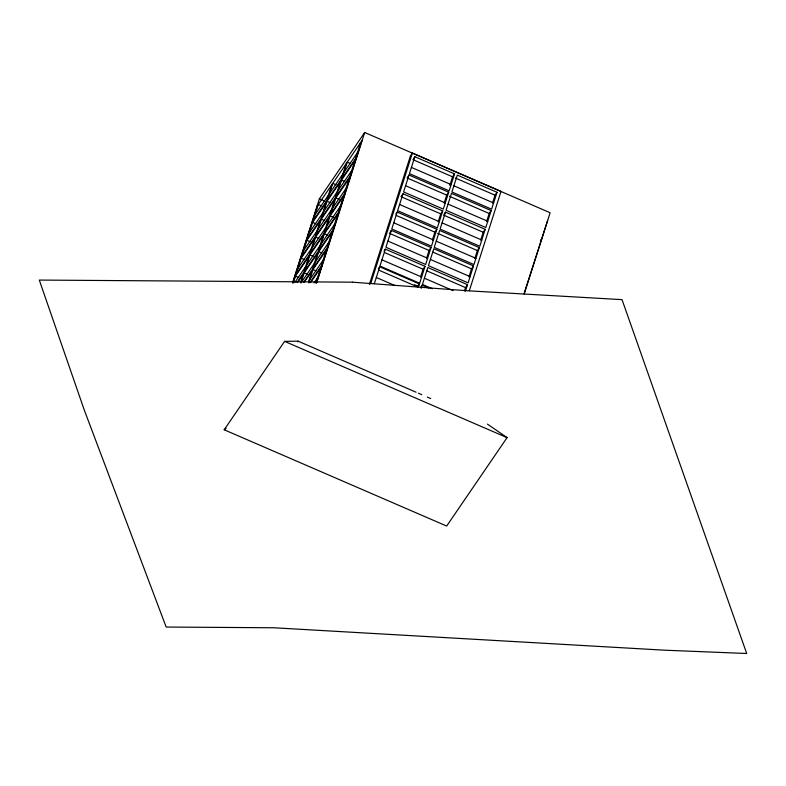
<?xml version="1.0" encoding="UTF-8"?>
<svg xmlns="http://www.w3.org/2000/svg" width="786" height="786" viewBox="0 0 786 786"><rect width="100%" height="100%" fill="white"/><g stroke="black" fill="none" stroke-linecap="round" stroke-linejoin="round"><path stroke-width="1.18" d="M292.687 282.469L319.391 198.799L364.684 132.5L550.121 212.741L524.164 294.072M292.726 283.078L317.367 205.883M293.296 282.881L295.457 276.102L298.69 277.497M300.635 282.282L303.16 274.373M308.869 256.472L303.691 272.703L296.99 282.508M314.587 238.571L309.409 254.802L295.998 274.422L301.176 258.201L304.408 259.596M320.295 220.669L315.117 236.9L301.706 256.521L306.884 240.3L310.116 241.695M326.013 202.768L320.826 218.999L307.424 238.63L312.602 222.399L315.834 223.794M331.721 184.867L326.544 201.098L313.133 220.728L318.31 204.498L321.543 205.893M308.633 281.319L311.885 271.141M317.593 253.239L312.415 269.47L303.701 282.223M323.311 235.338L318.134 251.569L304.722 271.19L309.9 254.969L313.133 256.364M329.02 217.437L323.842 233.668L310.431 253.289L315.608 237.067L318.841 238.463M334.738 199.536L329.56 215.767L316.149 235.397L321.327 219.166L324.559 220.561M340.446 181.635L335.268 197.866L321.857 217.496L327.035 201.265L330.267 202.66M346.164 163.743L340.977 179.965L327.575 199.595L332.753 183.364L335.986 184.759M308.76 282.754L312.966 269.549L316.198 270.954M315.805 283.048L320.668 267.83M326.377 249.928L321.199 266.149L309.802 282.832M332.095 232.027L326.907 248.248L313.506 267.879L318.684 251.648L321.916 253.053M337.803 214.126L332.625 230.357L319.214 249.977L324.392 233.747L327.624 235.152M343.511 196.225L338.334 212.456L324.932 232.076L330.11 215.855L333.343 217.25M349.23 178.324L344.052 194.555L330.641 214.175L335.819 197.954L339.051 199.349M354.938 160.423L349.76 176.654L336.349 196.274L341.537 180.053L344.759 181.448M360.656 142.521L355.478 158.752L342.067 178.383L347.245 162.152L350.477 163.547M316.404 283.039L361.766 140.9M316.738 282.744L364.684 132.5M369.41 284.394L410.4 155.952L412.385 153.044L501.026 191.401L469.35 290.653M370.648 283.825L412.385 153.044M374.323 283.687L379.717 266.778L419.419 283.952L418.398 287.165M385.346 249.133L379.952 266.051L419.655 283.235L425.049 266.316L385.346 249.133L384.02 251.068M391.33 230.377L385.936 247.285L425.639 264.469L431.033 247.551L391.33 230.377L390.013 232.312M397.176 212.073L391.772 228.991L431.475 246.175L436.878 229.257L397.176 212.073L395.849 214.018M403.012 193.778L397.618 210.697L437.321 227.871L442.715 210.953L403.012 193.778L401.027 196.687L440.73 213.861L442.715 210.953M409.005 175.013L403.601 191.931L443.304 209.115L448.708 192.197L409.005 175.013L407.679 176.958M414.841 156.719L409.437 173.637L449.14 190.811L454.544 173.903L414.841 156.719L413.515 158.654M420.539 277.114L423.065 269.225L425.049 266.316M426.533 258.358L429.048 250.459L431.033 247.551M432.369 240.054L434.894 232.165L436.878 229.257M438.215 221.76L440.73 213.861M444.198 203.004L446.713 195.105L448.708 192.197M449.828 185.368L452.559 176.811L454.544 173.903M421.168 288.364L422.19 285.151L428.812 288.02M445.485 212.151L440.091 229.07L479.794 246.254L485.188 229.335L445.485 212.151L444.159 214.097M464.457 290.987L465.538 287.597L467.523 284.689L427.82 267.515L422.426 284.434L432.349 288.727M469.006 276.741L471.521 268.841L473.506 265.933L433.803 248.749L428.409 265.668L468.112 282.852L473.506 265.933M474.842 258.437L477.367 250.547L479.352 247.639L439.649 230.455L434.245 247.374L473.948 264.548L479.352 247.639M480.678 240.143L483.203 232.243L485.188 229.335M486.672 221.377L489.187 213.487L491.171 210.579L451.478 193.395L446.075 210.314L485.777 227.498L491.171 210.579M492.508 203.083L495.033 195.183L497.017 192.275L457.314 175.101L451.911 192.01L491.614 209.194L497.017 192.275M465.469 291.115L467.523 284.689M524.35 292.746L547.655 220.483M316.915 206.541L362.218 140.232M315.068 214.676L328.469 195.046M329.501 193.543L342.912 173.912M343.993 172.331L357.404 152.7M311.649 223.784L356.048 158.801M309.35 232.577L322.761 212.947M323.793 211.444L337.204 191.813M338.285 190.232L351.696 170.601M305.941 241.685L350.34 176.703M303.642 250.479L317.053 230.848M318.075 229.345L331.486 209.715M332.576 208.133L345.978 188.502M300.223 259.586L344.632 194.604M297.923 268.37L311.335 248.749M312.366 247.246L325.777 227.616M326.858 226.024L340.269 206.404M294.514 277.487L338.913 212.495M294.897 282.351L305.626 266.65M306.648 265.137L320.059 245.517M321.15 243.925L334.551 224.305M297.678 282.39L333.205 230.396M314.351 263.418L300.94 283.039L304.192 272.87L307.414 274.265M315.432 261.826L328.843 242.206M304.261 282.292L327.487 248.297M309.723 279.728L323.134 260.107M310.843 282.194L321.779 266.199M314.066 282.911L317.416 277.998M487.458 424.106L507.068 437.635L446.664 526.05L224.197 429.785L284.601 341.36L298.1 341.153L416.099 392.214M297.648 341.822L298.1 341.153M378.39 268.714L379.717 266.778M419.655 283.235L417.661 286.133L414.36 284.709M419.419 283.952L417.435 286.861L378.832 270.158M420.864 287.096L422.19 285.151M540.375 240.673L541.485 239.042M224.197 429.785L226.103 428.291M412.856 159.627L452.559 176.811M455.33 178.009L495.033 195.183M411.422 167.418L451.125 184.602M453.895 185.801L493.598 202.984M407.01 177.921L446.713 195.105M449.484 196.304L489.187 213.487M405.586 185.722L445.289 202.896M448.059 204.095L487.762 221.279M443.5 215.059L483.203 232.243M399.602 204.478L439.305 221.662M442.066 222.86L481.769 240.044M396.291 215.462L434.894 232.165M437.664 233.363L477.367 250.547M393.757 222.782L433.459 239.956M436.23 241.155L475.933 258.339M319.391 198.799L325.001 201.236M389.345 233.285L429.048 250.459M432.919 252.139L471.521 268.841M387.92 241.076L427.623 258.26M430.394 259.459L470.097 276.633M384.462 252.522L423.065 269.225M426.936 270.895L465.538 287.597M381.927 259.832L421.63 277.016M424.401 278.215L453.08 290.624M376.298 277.478L395.053 285.593M418.349 393.187L421.718 394.651M427.338 397.077L430.708 398.541M284.601 341.36L507.068 437.635M352.413 282.174L39.3 280.071L84.299 410.115L166.17 627.041L273.852 627.768L664.347 650.179L746.7 653.5L622.031 299.643L467.532 290.771L352.413 282.174"/></g></svg>
